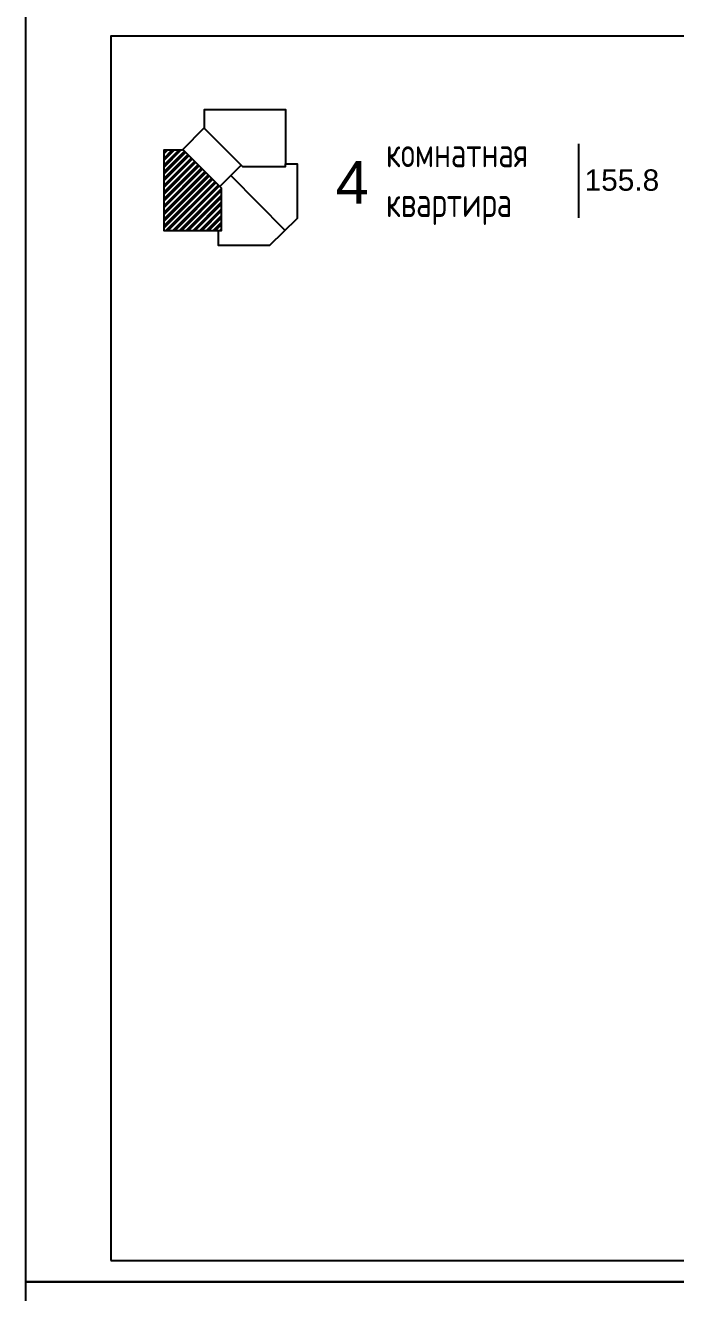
# Model space of a CAD drawing. Header units: millimetres. Extents: x -7516 to 14738, y -3327 to 3625.
# Drawn here: x 3179 to 3331.3, y 2731.3 to 3028.3 of the extents above; entities that cross this region are included whole.
import ezdxf

# ---------------------------------------------------------------- set-up
doc = ezdxf.new("R2010")
doc.units = ezdxf.units.MM
doc.header["$LTSCALE"] = 1.5
doc.layers.add('МЕБЕЛЬ ОСНОВ', color=7, linetype='Continuous')
doc.layers.add('Основные тонкие', color=7, linetype='Continuous')
doc.styles.add('ARIAL', font='arial.ttf')
doc.styles.add('СГЕНЕРИР_СТИЛЬ_1', font='txt.shx', dxfattribs={"width": 0.7})

# ---------------------------------------------------------------- blocks, each defined once
blk = doc.blocks.new('ГНГ')
at = {"layer": 'МЕБЕЛЬ ОСНОВ', "ltscale": 1.5}
for points in [[(-831.6, 407.1), (-785, 453.8), (-785, 492.1), (-615, 492.2), (-615, 377.6), (-590.6, 377.6), (-590.8, 262.9), (-648.8, 206.7), (-755.6, 206.7), (-755.6, 237.1), (-870, 237.1), (-870, 407.1), (-831.6, 407.1)], [(-786, 452.7), (-705.5, 372.2), (-615, 372.2), (-615, 377.6)], [(-830.6, 408.2), (-750, 327.6), (-750, 237.1), (-755.6, 237.1)], [(-730.1, 353.1), (-708.3, 374.9)], [(-730.1, 353.1), (-752.8, 330.4)], [(-730.1, 353.1), (-616.4, 238.6)]]:
    blk.add_lwpolyline(points, dxfattribs=at)

msp = doc.modelspace()

# ---------------------------------------------------------------- hatches: boundary and pattern name
at = {"layer": 'МЕБЕЛЬ ОСНОВ', "ltscale": 1.5, "true_color": 0x636466}
h = msp.add_hatch(dxfattribs=at)
h.set_pattern_fill('ANSI32', color=251, scale=0.117607)
h.set_pattern_definition([(45, (3991.1834, 2423.9581), (-0.7921075, 0.7921075), []), (45, (3991.7114, 2423.9581), (-0.7921075, 0.7921075), [])])
h.paths.add_polyline_path([(3211.49, 2980.12), (3224.89, 2980.12), (3224.89, 2990.22), (3216.01, 2999.1), (3211.49, 2999.1)])

# ---------------------------------------------------------------- linework, layer by layer
at = {"color": 18, "true_color": 0x000000}
for points in [[(3178.98, 2733.78), (3599.48, 2733.78), (3599.48, 3030.78), (3178.98, 3030.78)], [(3178.98, 2436.78), (3599.48, 2436.78), (3599.48, 2733.78), (3178.98, 2733.78)]]:
    msp.add_lwpolyline(points, close=True, dxfattribs=at)
at = {"layer": 'МЕБЕЛЬ ОСНОВ', "ltscale": 1.5}
msp.add_lwpolyline([(3308.55, 3000.53), (3308.55, 2983.18)], dxfattribs=at)
at = {"layer": 'Основные тонкие'}
msp.add_lwpolyline([(3198.98, 2738.78), (3594.48, 2738.78), (3594.48, 3025.78), (3198.98, 3025.78)], close=True, dxfattribs=at)

# ---------------------------------------------------------------- block references
at = {"layer": 'МЕБЕЛЬ ОСНОВ', "xscale": 0.1116487632328031, "yscale": 0.1116487632328031, "zscale": 0.1116487632328031}
msp.add_blockref('ГНГ', (3308.63, 2953.64), dxfattribs=at)

# ---------------------------------------------------------------- texts
at = {"layer": 'МЕБЕЛЬ ОСНОВ', "ltscale": 1.5, "attachment_point": 1}
for s, width, insert, char_height, style in [('\\pxqj;комнатная\\Pквартира', 27.9945, (3263.48, 3002.03), 7, 'СГЕНЕРИР_СТИЛЬ_1'), ('\\pxqr;4', 15.1598, (3244.31, 2996.45), 10, 'ARIAL'), ('\\pxqr;155.8', 15.1598, (3312.33, 2994.52), 5, 'ARIAL')]:
    msp.add_mtext_dynamic_manual_height_columns(s, width=width, gutter_width=12.5, heights=[0], dxfattribs=dict(at, insert=insert, char_height=char_height, style=style))

doc.saveas('drawing.dxf')
